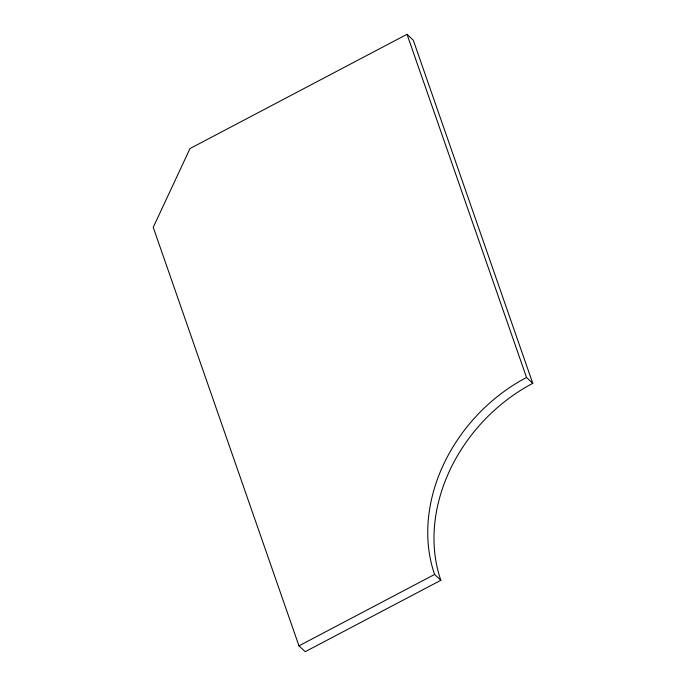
<?xml version="1.0" encoding="UTF-8"?>
<svg xmlns="http://www.w3.org/2000/svg" width="686" height="686" viewBox="0 0 686 686"><rect width="100%" height="100%" fill="white"/><g stroke="black" fill="none" stroke-linecap="round" stroke-linejoin="round"><path stroke-width="1.03" d="M407.021 34.3L189.996 148.562L153.227 227.34L298.959 645.852L305.21 651.7L440.858 580.287A157.454 127.99 -46.9 0 1 532.773 383.328L413.272 40.148L407.021 34.3L526.531 377.471L532.773 383.328M298.959 645.852L434.607 574.439A157.454 127.99 -46.9 0 1 526.531 377.471M434.607 574.439L440.858 580.287"/></g></svg>
